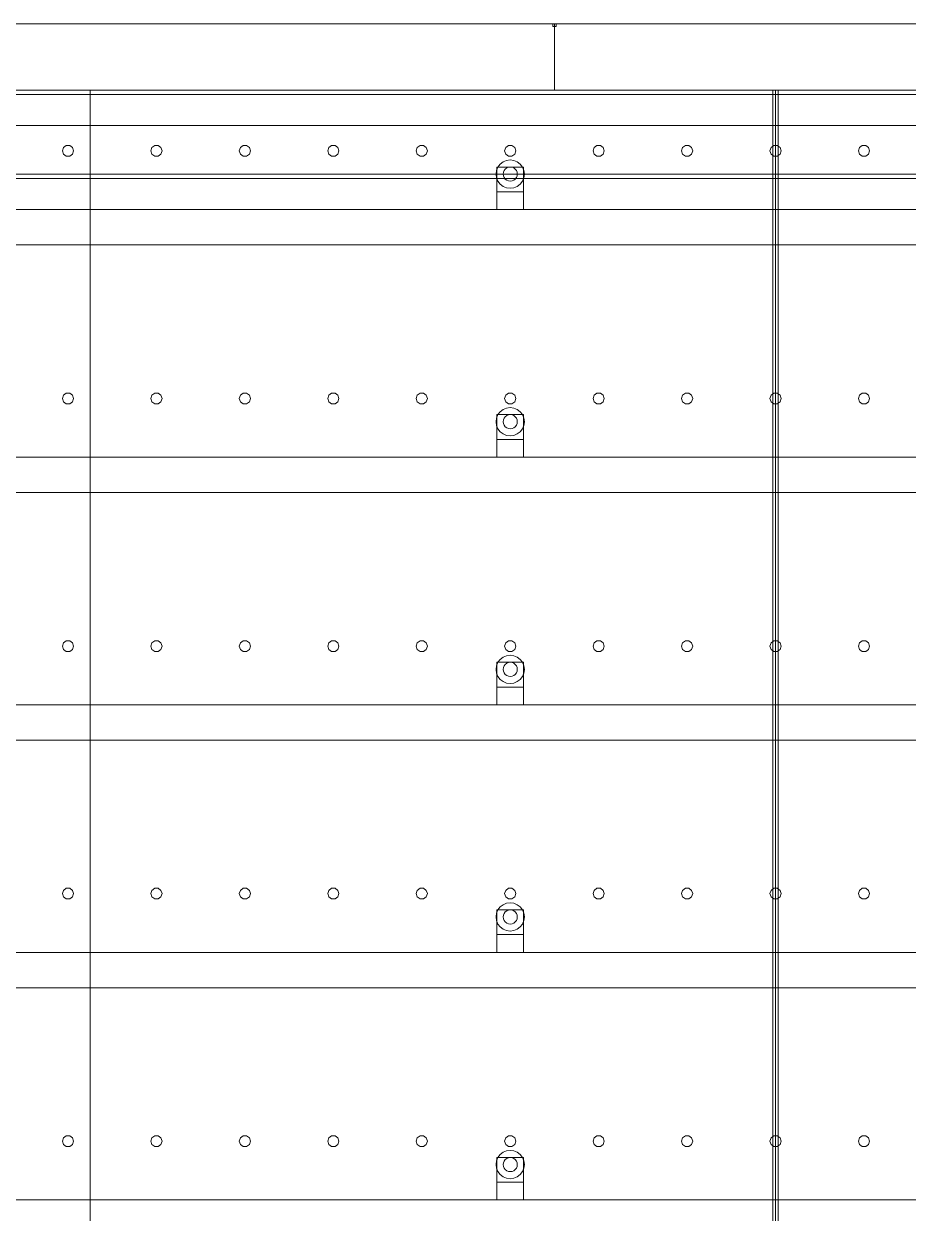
# Model space of a CAD drawing. Header units: millimetres. Extents: x -1970 to 59977, y -50268 to 6837.
# Drawn here: x 48989 to 49989, y 1655 to 3000 of the extents above; entities that cross this region are included whole.
import ezdxf

# ---------------------------------------------------------------- set-up
doc = ezdxf.new("R2010")
doc.units = ezdxf.units.MM
doc.layers.add('lateral_secador', color=7, linetype='Continuous', lineweight=0)

msp = doc.modelspace()

# ---------------------------------------------------------------- linework, layer by layer
at = {"layer": 'lateral_secador'}
for p, q in [((48589.253, 3000), (49589.253, 3000)), ((49587.253, 3000), (49591.253, 3000)), ((49587.253, 3000), (49587.253, 2997)), ((49589.253, 2925), (49589.253, 3000)), ((49589.253, 3000), (50589.253, 3000)), ((49591.253, 2997), (49591.253, 3000)), ((49587.253, 2997), (49591.253, 2997)), ((38839.253, 2925), (58839.253, 2925)), ((38839.253, 2920), (58839.253, 2920)), ((48589.253, 2925), (49589.253, 2925)), ((48839.253, 2925), (49064.253, 2925)), ((49064.253, 0), (49064.253, 2925)), ((49064.253, 2925), (49839.253, 2925)), ((49064.253, 1400), (49064.253, 2925)), ((49589.253, 2925), (50589.253, 2925)), ((49836.253, 2925), (49842.253, 2925)), ((49836.253, 2925), (49836.253, 60)), ((49839.253, 0), (49839.253, 2925)), ((49839.253, 2925), (50839.253, 2925)), ((49842.253, 60), (49842.253, 2925)), ((38839.253, 2885), (58839.253, 2885)), ((49034.116, 2860.082), (49032.903, 2856.35)), ((49032.903, 2856.35), (49034.116, 2852.618)), ((49037.291, 2862.389), (49034.116, 2860.082)), ((49034.116, 2852.618), (49037.291, 2850.311)), ((49041.215, 2862.389), (49037.291, 2862.389)), ((49044.39, 2860.082), (49041.215, 2862.389)), ((49041.215, 2850.311), (49044.39, 2852.618)), ((49045.603, 2856.35), (49044.39, 2860.082)), ((49044.39, 2852.618), (49045.603, 2856.35)), ((49134.116, 2860.082), (49132.903, 2856.35)), ((49132.903, 2856.35), (49134.116, 2852.618)), ((49137.291, 2862.389), (49134.116, 2860.082)), ((49134.116, 2852.618), (49137.291, 2850.311)), ((49141.215, 2862.389), (49137.291, 2862.389)), ((49144.39, 2860.082), (49141.215, 2862.389)), ((49141.215, 2850.311), (49144.39, 2852.618)), ((49145.603, 2856.35), (49144.39, 2860.082)), ((49144.39, 2852.618), (49145.603, 2856.35)), ((49234.116, 2860.082), (49232.903, 2856.35)), ((49232.903, 2856.35), (49234.116, 2852.618)), ((49237.291, 2862.389), (49234.116, 2860.082)), ((49234.116, 2852.618), (49237.291, 2850.311)), ((49241.215, 2862.389), (49237.291, 2862.389)), ((49244.39, 2860.082), (49241.215, 2862.389)), ((49241.215, 2850.311), (49244.39, 2852.618)), ((49245.603, 2856.35), (49244.39, 2860.082)), ((49244.39, 2852.618), (49245.603, 2856.35)), ((49334.116, 2860.082), (49332.903, 2856.35)), ((49332.903, 2856.35), (49334.116, 2852.618)), ((49337.291, 2862.389), (49334.116, 2860.082)), ((49334.116, 2852.618), (49337.291, 2850.311)), ((49341.215, 2862.389), (49337.291, 2862.389)), ((49344.39, 2860.082), (49341.215, 2862.389)), ((49341.215, 2850.311), (49344.39, 2852.618)), ((49345.603, 2856.35), (49344.39, 2860.082)), ((49344.39, 2852.618), (49345.603, 2856.35)), ((49434.116, 2860.082), (49432.903, 2856.35)), ((49432.903, 2856.35), (49434.116, 2852.618)), ((49437.291, 2862.389), (49434.116, 2860.082)), ((49434.116, 2852.618), (49437.291, 2850.311)), ((49441.215, 2862.389), (49437.291, 2862.389)), ((49444.39, 2860.082), (49441.215, 2862.389)), ((49441.215, 2850.311), (49444.39, 2852.618)), ((49445.603, 2856.35), (49444.39, 2860.082)), ((49444.39, 2852.618), (49445.603, 2856.35)), ((49534.116, 2860.082), (49532.903, 2856.35)), ((49532.903, 2856.35), (49534.116, 2852.618)), ((49537.291, 2862.389), (49534.116, 2860.082)), ((49534.116, 2852.618), (49537.291, 2850.311)), ((49541.215, 2862.389), (49537.291, 2862.389)), ((49544.39, 2860.082), (49541.215, 2862.389)), ((49541.215, 2850.311), (49544.39, 2852.618)), ((49545.603, 2856.35), (49544.39, 2860.082)), ((49544.39, 2852.618), (49545.603, 2856.35)), ((49634.116, 2860.082), (49632.903, 2856.35)), ((49632.903, 2856.35), (49634.116, 2852.618)), ((49637.291, 2862.389), (49634.116, 2860.082)), ((49634.116, 2852.618), (49637.291, 2850.311)), ((49641.215, 2862.389), (49637.291, 2862.389)), ((49644.39, 2860.082), (49641.215, 2862.389)), ((49641.215, 2850.311), (49644.39, 2852.618)), ((49645.603, 2856.35), (49644.39, 2860.082)), ((49644.39, 2852.618), (49645.603, 2856.35)), ((49734.116, 2860.082), (49732.903, 2856.35)), ((49732.903, 2856.35), (49734.116, 2852.618)), ((49737.291, 2862.389), (49734.116, 2860.082)), ((49734.116, 2852.618), (49737.291, 2850.311)), ((49741.215, 2862.389), (49737.291, 2862.389)), ((49744.39, 2860.082), (49741.215, 2862.389)), ((49741.215, 2850.311), (49744.39, 2852.618)), ((49745.603, 2856.35), (49744.39, 2860.082)), ((49744.39, 2852.618), (49745.603, 2856.35)), ((49834.116, 2860.082), (49832.903, 2856.35)), ((49832.903, 2856.35), (49834.116, 2852.618)), ((49837.291, 2862.389), (49834.116, 2860.082)), ((49834.116, 2852.618), (49837.291, 2850.311)), ((49841.215, 2862.389), (49837.291, 2862.389)), ((49844.39, 2860.082), (49841.215, 2862.389)), ((49841.215, 2850.311), (49844.39, 2852.618)), ((49845.603, 2856.35), (49844.39, 2860.082)), ((49844.39, 2852.618), (49845.603, 2856.35)), ((49934.116, 2860.082), (49932.903, 2856.35)), ((49932.903, 2856.35), (49934.116, 2852.618)), ((49937.291, 2862.389), (49934.116, 2860.082)), ((49934.116, 2852.618), (49937.291, 2850.311)), ((49941.215, 2862.389), (49937.291, 2862.389)), ((49944.39, 2860.082), (49941.215, 2862.389)), ((49941.215, 2850.311), (49944.39, 2852.618)), ((49945.603, 2856.35), (49944.39, 2860.082)), ((49944.39, 2852.618), (49945.603, 2856.35)), ((49037.291, 2850.311), (49041.215, 2850.311)), ((49137.291, 2850.311), (49141.215, 2850.311)), ((49237.291, 2850.311), (49241.215, 2850.311)), ((49337.291, 2850.311), (49341.215, 2850.311)), ((49437.291, 2850.311), (49441.215, 2850.311)), ((49525.397, 2838), (49523.798, 2834.141)), ((49524.253, 2838), (49554.253, 2838)), ((49524.253, 2838), (49524.253, 2810)), ((49527.939, 2841.314), (49525.397, 2838)), ((49531.253, 2843.856), (49527.939, 2841.314)), ((49535.112, 2845.455), (49531.253, 2843.856)), ((49539.253, 2846), (49535.112, 2845.455)), ((49539.253, 2838), (49537.182, 2837.727)), ((49537.291, 2850.311), (49541.215, 2850.311)), ((49543.394, 2845.455), (49539.253, 2846)), ((49541.324, 2837.727), (49539.253, 2838)), ((49547.253, 2843.856), (49543.394, 2845.455)), ((49550.567, 2841.314), (49547.253, 2843.856)), ((49553.109, 2838), (49550.567, 2841.314)), ((49554.708, 2834.141), (49553.109, 2838)), ((49554.253, 2810), (49554.253, 2838)), ((49637.291, 2850.311), (49641.215, 2850.311)), ((49737.291, 2850.311), (49741.215, 2850.311)), ((49837.291, 2850.311), (49841.215, 2850.311)), ((49937.291, 2850.311), (49941.215, 2850.311)), ((38839.253, 2830), (58839.253, 2830)), ((38839.253, 2825), (58839.253, 2825)), ((49523.798, 2834.141), (49523.253, 2830)), ((49523.253, 2830), (49523.798, 2825.859)), ((49523.798, 2825.859), (49525.397, 2822)), ((49531.526, 2832.071), (49531.253, 2830)), ((49531.253, 2830), (49531.526, 2827.929)), ((49532.325, 2834), (49531.526, 2832.071)), ((49531.526, 2827.929), (49532.325, 2826)), ((49533.596, 2835.657), (49532.325, 2834)), ((49532.325, 2826), (49533.596, 2824.343)), ((49535.253, 2836.928), (49533.596, 2835.657)), ((49537.182, 2837.727), (49535.253, 2836.928)), ((49543.253, 2836.928), (49541.324, 2837.727)), ((49544.91, 2835.657), (49543.253, 2836.928)), ((49546.181, 2834), (49544.91, 2835.657)), ((49544.91, 2824.343), (49546.181, 2826)), ((49546.98, 2832.071), (49546.181, 2834)), ((49546.181, 2826), (49546.98, 2827.929)), ((49547.253, 2830), (49546.98, 2832.071)), ((49546.98, 2827.929), (49547.253, 2830)), ((49553.109, 2822), (49554.708, 2825.859)), ((49555.253, 2830), (49554.708, 2834.141)), ((49554.708, 2825.859), (49555.253, 2830)), ((49525.397, 2822), (49527.939, 2818.686)), ((49527.939, 2818.686), (49531.253, 2816.144)), ((49531.253, 2816.144), (49535.112, 2814.545)), ((49533.596, 2824.343), (49535.253, 2823.072)), ((49535.112, 2814.545), (49539.253, 2814)), ((49535.253, 2823.072), (49537.182, 2822.273)), ((49537.182, 2822.273), (49539.253, 2822)), ((49539.253, 2822), (49541.324, 2822.273)), ((49539.253, 2814), (49543.394, 2814.545)), ((49541.324, 2822.273), (49543.253, 2823.072)), ((49543.253, 2823.072), (49544.91, 2824.343)), ((49543.394, 2814.545), (49547.253, 2816.144)), ((49547.253, 2816.144), (49550.567, 2818.686)), ((49550.567, 2818.686), (49553.109, 2822)), ((49524.253, 2810), (49554.253, 2810)), ((49524.253, 2810), (49524.253, 2790)), ((49554.253, 2790), (49554.253, 2810)), ((39189.253, 2790), (58489.253, 2790)), ((49524.253, 2790), (49554.253, 2790)), ((39189.253, 2750), (58489.253, 2750)), ((49034.116, 2580.082), (49032.903, 2576.35)), ((49032.903, 2576.35), (49034.116, 2572.618)), ((49037.291, 2582.389), (49034.116, 2580.082)), ((49034.116, 2572.618), (49037.291, 2570.311)), ((49041.215, 2582.389), (49037.291, 2582.389)), ((49037.291, 2570.311), (49041.215, 2570.311)), ((49044.39, 2580.082), (49041.215, 2582.389)), ((49041.215, 2570.311), (49044.39, 2572.618)), ((49045.603, 2576.35), (49044.39, 2580.082)), ((49044.39, 2572.618), (49045.603, 2576.35)), ((49134.116, 2580.082), (49132.903, 2576.35)), ((49132.903, 2576.35), (49134.116, 2572.618)), ((49137.291, 2582.389), (49134.116, 2580.082)), ((49134.116, 2572.618), (49137.291, 2570.311)), ((49141.215, 2582.389), (49137.291, 2582.389)), ((49137.291, 2570.311), (49141.215, 2570.311)), ((49144.39, 2580.082), (49141.215, 2582.389)), ((49141.215, 2570.311), (49144.39, 2572.618)), ((49145.603, 2576.35), (49144.39, 2580.082)), ((49144.39, 2572.618), (49145.603, 2576.35)), ((49234.116, 2580.082), (49232.903, 2576.35)), ((49232.903, 2576.35), (49234.116, 2572.618)), ((49237.291, 2582.389), (49234.116, 2580.082)), ((49234.116, 2572.618), (49237.291, 2570.311)), ((49241.215, 2582.389), (49237.291, 2582.389)), ((49237.291, 2570.311), (49241.215, 2570.311)), ((49244.39, 2580.082), (49241.215, 2582.389)), ((49241.215, 2570.311), (49244.39, 2572.618)), ((49245.603, 2576.35), (49244.39, 2580.082)), ((49244.39, 2572.618), (49245.603, 2576.35)), ((49334.116, 2580.082), (49332.903, 2576.35)), ((49332.903, 2576.35), (49334.116, 2572.618)), ((49337.291, 2582.389), (49334.116, 2580.082)), ((49334.116, 2572.618), (49337.291, 2570.311)), ((49341.215, 2582.389), (49337.291, 2582.389)), ((49337.291, 2570.311), (49341.215, 2570.311)), ((49344.39, 2580.082), (49341.215, 2582.389)), ((49341.215, 2570.311), (49344.39, 2572.618)), ((49345.603, 2576.35), (49344.39, 2580.082)), ((49344.39, 2572.618), (49345.603, 2576.35)), ((49434.116, 2580.082), (49432.903, 2576.35)), ((49432.903, 2576.35), (49434.116, 2572.618)), ((49437.291, 2582.389), (49434.116, 2580.082)), ((49434.116, 2572.618), (49437.291, 2570.311)), ((49441.215, 2582.389), (49437.291, 2582.389)), ((49437.291, 2570.311), (49441.215, 2570.311)), ((49444.39, 2580.082), (49441.215, 2582.389)), ((49441.215, 2570.311), (49444.39, 2572.618)), ((49445.603, 2576.35), (49444.39, 2580.082)), ((49444.39, 2572.618), (49445.603, 2576.35)), ((49534.116, 2580.082), (49532.903, 2576.35)), ((49532.903, 2576.35), (49534.116, 2572.618)), ((49537.291, 2582.389), (49534.116, 2580.082)), ((49534.116, 2572.618), (49537.291, 2570.311)), ((49541.215, 2582.389), (49537.291, 2582.389)), ((49537.291, 2570.311), (49541.215, 2570.311)), ((49544.39, 2580.082), (49541.215, 2582.389)), ((49541.215, 2570.311), (49544.39, 2572.618)), ((49545.603, 2576.35), (49544.39, 2580.082)), ((49544.39, 2572.618), (49545.603, 2576.35)), ((49634.116, 2580.082), (49632.903, 2576.35)), ((49632.903, 2576.35), (49634.116, 2572.618)), ((49637.291, 2582.389), (49634.116, 2580.082)), ((49634.116, 2572.618), (49637.291, 2570.311)), ((49641.215, 2582.389), (49637.291, 2582.389)), ((49637.291, 2570.311), (49641.215, 2570.311)), ((49644.39, 2580.082), (49641.215, 2582.389)), ((49641.215, 2570.311), (49644.39, 2572.618)), ((49645.603, 2576.35), (49644.39, 2580.082)), ((49644.39, 2572.618), (49645.603, 2576.35)), ((49734.116, 2580.082), (49732.903, 2576.35)), ((49732.903, 2576.35), (49734.116, 2572.618)), ((49737.291, 2582.389), (49734.116, 2580.082)), ((49734.116, 2572.618), (49737.291, 2570.311)), ((49741.215, 2582.389), (49737.291, 2582.389)), ((49737.291, 2570.311), (49741.215, 2570.311)), ((49744.39, 2580.082), (49741.215, 2582.389)), ((49741.215, 2570.311), (49744.39, 2572.618)), ((49745.603, 2576.35), (49744.39, 2580.082)), ((49744.39, 2572.618), (49745.603, 2576.35)), ((49834.116, 2580.082), (49832.903, 2576.35)), ((49832.903, 2576.35), (49834.116, 2572.618)), ((49837.291, 2582.389), (49834.116, 2580.082)), ((49834.116, 2572.618), (49837.291, 2570.311)), ((49841.215, 2582.389), (49837.291, 2582.389)), ((49837.291, 2570.311), (49841.215, 2570.311)), ((49844.39, 2580.082), (49841.215, 2582.389)), ((49841.215, 2570.311), (49844.39, 2572.618)), ((49845.603, 2576.35), (49844.39, 2580.082)), ((49844.39, 2572.618), (49845.603, 2576.35)), ((49934.116, 2580.082), (49932.903, 2576.35)), ((49932.903, 2576.35), (49934.116, 2572.618)), ((49937.291, 2582.389), (49934.116, 2580.082)), ((49934.116, 2572.618), (49937.291, 2570.311)), ((49941.215, 2582.389), (49937.291, 2582.389)), ((49937.291, 2570.311), (49941.215, 2570.311)), ((49944.39, 2580.082), (49941.215, 2582.389)), ((49941.215, 2570.311), (49944.39, 2572.618)), ((49945.603, 2576.35), (49944.39, 2580.082)), ((49944.39, 2572.618), (49945.603, 2576.35)), ((49525.397, 2558), (49523.798, 2554.141)), ((49524.253, 2558), (49554.253, 2558)), ((49524.253, 2558), (49524.253, 2530)), ((49527.939, 2561.314), (49525.397, 2558)), ((49531.253, 2563.856), (49527.939, 2561.314)), ((49535.112, 2565.455), (49531.253, 2563.856)), ((49533.596, 2555.657), (49532.325, 2554)), ((49535.253, 2556.928), (49533.596, 2555.657)), ((49539.253, 2566), (49535.112, 2565.455)), ((49537.182, 2557.727), (49535.253, 2556.928)), ((49539.253, 2558), (49537.182, 2557.727)), ((49543.394, 2565.455), (49539.253, 2566)), ((49541.324, 2557.727), (49539.253, 2558)), ((49543.253, 2556.928), (49541.324, 2557.727)), ((49544.91, 2555.657), (49543.253, 2556.928)), ((49547.253, 2563.856), (49543.394, 2565.455)), ((49546.181, 2554), (49544.91, 2555.657)), ((49550.567, 2561.314), (49547.253, 2563.856)), ((49553.109, 2558), (49550.567, 2561.314)), ((49554.708, 2554.141), (49553.109, 2558)), ((49554.253, 2530), (49554.253, 2558)), ((49523.798, 2554.141), (49523.253, 2550)), ((49523.253, 2550), (49523.798, 2545.859)), ((49523.798, 2545.859), (49525.397, 2542)), ((49531.526, 2552.071), (49531.253, 2550)), ((49531.253, 2550), (49531.526, 2547.929)), ((49532.325, 2554), (49531.526, 2552.071)), ((49531.526, 2547.929), (49532.325, 2546)), ((49532.325, 2546), (49533.596, 2544.343)), ((49533.596, 2544.343), (49535.253, 2543.072)), ((49535.253, 2543.072), (49537.182, 2542.273)), ((49537.182, 2542.273), (49539.253, 2542)), ((49539.253, 2542), (49541.324, 2542.273)), ((49541.324, 2542.273), (49543.253, 2543.072)), ((49543.253, 2543.072), (49544.91, 2544.343)), ((49544.91, 2544.343), (49546.181, 2546)), ((49546.98, 2552.071), (49546.181, 2554)), ((49546.181, 2546), (49546.98, 2547.929)), ((49547.253, 2550), (49546.98, 2552.071)), ((49546.98, 2547.929), (49547.253, 2550)), ((49553.109, 2542), (49554.708, 2545.859)), ((49555.253, 2550), (49554.708, 2554.141)), ((49554.708, 2545.859), (49555.253, 2550)), ((49524.253, 2530), (49554.253, 2530)), ((49524.253, 2530), (49524.253, 2510)), ((49525.397, 2542), (49527.939, 2538.686)), ((49527.939, 2538.686), (49531.253, 2536.144)), ((49531.253, 2536.144), (49535.112, 2534.545)), ((49535.112, 2534.545), (49539.253, 2534)), ((49539.253, 2534), (49543.394, 2534.545)), ((49543.394, 2534.545), (49547.253, 2536.144)), ((49547.253, 2536.144), (49550.567, 2538.686)), ((49550.567, 2538.686), (49553.109, 2542)), ((49554.253, 2510), (49554.253, 2530)), ((39189.253, 2510), (58489.253, 2510)), ((49524.253, 2510), (49554.253, 2510)), ((39189.253, 2470), (58489.253, 2470)), ((49034.116, 2300.082), (49032.903, 2296.35)), ((49037.291, 2302.389), (49034.116, 2300.082)), ((49041.215, 2302.389), (49037.291, 2302.389)), ((49044.39, 2300.082), (49041.215, 2302.389)), ((49045.603, 2296.35), (49044.39, 2300.082)), ((49134.116, 2300.082), (49132.903, 2296.35)), ((49137.291, 2302.389), (49134.116, 2300.082)), ((49141.215, 2302.389), (49137.291, 2302.389)), ((49144.39, 2300.082), (49141.215, 2302.389)), ((49145.603, 2296.35), (49144.39, 2300.082)), ((49234.116, 2300.082), (49232.903, 2296.35)), ((49237.291, 2302.389), (49234.116, 2300.082)), ((49241.215, 2302.389), (49237.291, 2302.389)), ((49244.39, 2300.082), (49241.215, 2302.389)), ((49245.603, 2296.35), (49244.39, 2300.082)), ((49334.116, 2300.082), (49332.903, 2296.35)), ((49337.291, 2302.389), (49334.116, 2300.082)), ((49341.215, 2302.389), (49337.291, 2302.389)), ((49344.39, 2300.082), (49341.215, 2302.389)), ((49345.603, 2296.35), (49344.39, 2300.082)), ((49434.116, 2300.082), (49432.903, 2296.35)), ((49437.291, 2302.389), (49434.116, 2300.082)), ((49441.215, 2302.389), (49437.291, 2302.389)), ((49444.39, 2300.082), (49441.215, 2302.389)), ((49445.603, 2296.35), (49444.39, 2300.082)), ((49534.116, 2300.082), (49532.903, 2296.35)), ((49537.291, 2302.389), (49534.116, 2300.082)), ((49541.215, 2302.389), (49537.291, 2302.389)), ((49544.39, 2300.082), (49541.215, 2302.389)), ((49545.603, 2296.35), (49544.39, 2300.082)), ((49634.116, 2300.082), (49632.903, 2296.35)), ((49637.291, 2302.389), (49634.116, 2300.082)), ((49641.215, 2302.389), (49637.291, 2302.389)), ((49644.39, 2300.082), (49641.215, 2302.389)), ((49645.603, 2296.35), (49644.39, 2300.082)), ((49734.116, 2300.082), (49732.903, 2296.35)), ((49737.291, 2302.389), (49734.116, 2300.082)), ((49741.215, 2302.389), (49737.291, 2302.389)), ((49744.39, 2300.082), (49741.215, 2302.389)), ((49745.603, 2296.35), (49744.39, 2300.082)), ((49834.116, 2300.082), (49832.903, 2296.35)), ((49837.291, 2302.389), (49834.116, 2300.082)), ((49841.215, 2302.389), (49837.291, 2302.389)), ((49844.39, 2300.082), (49841.215, 2302.389)), ((49845.603, 2296.35), (49844.39, 2300.082)), ((49934.116, 2300.082), (49932.903, 2296.35)), ((49937.291, 2302.389), (49934.116, 2300.082)), ((49941.215, 2302.389), (49937.291, 2302.389)), ((49944.39, 2300.082), (49941.215, 2302.389)), ((49945.603, 2296.35), (49944.39, 2300.082)), ((49032.903, 2296.35), (49034.116, 2292.618)), ((49034.116, 2292.618), (49037.291, 2290.311)), ((49037.291, 2290.311), (49041.215, 2290.311)), ((49041.215, 2290.311), (49044.39, 2292.618)), ((49044.39, 2292.618), (49045.603, 2296.35)), ((49132.903, 2296.35), (49134.116, 2292.618)), ((49134.116, 2292.618), (49137.291, 2290.311)), ((49137.291, 2290.311), (49141.215, 2290.311)), ((49141.215, 2290.311), (49144.39, 2292.618)), ((49144.39, 2292.618), (49145.603, 2296.35)), ((49232.903, 2296.35), (49234.116, 2292.618)), ((49234.116, 2292.618), (49237.291, 2290.311)), ((49237.291, 2290.311), (49241.215, 2290.311)), ((49241.215, 2290.311), (49244.39, 2292.618)), ((49244.39, 2292.618), (49245.603, 2296.35)), ((49332.903, 2296.35), (49334.116, 2292.618)), ((49334.116, 2292.618), (49337.291, 2290.311)), ((49337.291, 2290.311), (49341.215, 2290.311)), ((49341.215, 2290.311), (49344.39, 2292.618)), ((49344.39, 2292.618), (49345.603, 2296.35)), ((49432.903, 2296.35), (49434.116, 2292.618)), ((49434.116, 2292.618), (49437.291, 2290.311)), ((49437.291, 2290.311), (49441.215, 2290.311)), ((49441.215, 2290.311), (49444.39, 2292.618)), ((49444.39, 2292.618), (49445.603, 2296.35)), ((49532.903, 2296.35), (49534.116, 2292.618)), ((49534.116, 2292.618), (49537.291, 2290.311)), ((49537.291, 2290.311), (49541.215, 2290.311)), ((49541.215, 2290.311), (49544.39, 2292.618)), ((49544.39, 2292.618), (49545.603, 2296.35)), ((49632.903, 2296.35), (49634.116, 2292.618)), ((49634.116, 2292.618), (49637.291, 2290.311)), ((49637.291, 2290.311), (49641.215, 2290.311)), ((49641.215, 2290.311), (49644.39, 2292.618)), ((49644.39, 2292.618), (49645.603, 2296.35)), ((49732.903, 2296.35), (49734.116, 2292.618)), ((49734.116, 2292.618), (49737.291, 2290.311)), ((49737.291, 2290.311), (49741.215, 2290.311)), ((49741.215, 2290.311), (49744.39, 2292.618)), ((49744.39, 2292.618), (49745.603, 2296.35)), ((49832.903, 2296.35), (49834.116, 2292.618)), ((49834.116, 2292.618), (49837.291, 2290.311)), ((49837.291, 2290.311), (49841.215, 2290.311)), ((49841.215, 2290.311), (49844.39, 2292.618)), ((49844.39, 2292.618), (49845.603, 2296.35)), ((49932.903, 2296.35), (49934.116, 2292.618)), ((49934.116, 2292.618), (49937.291, 2290.311)), ((49937.291, 2290.311), (49941.215, 2290.311)), ((49941.215, 2290.311), (49944.39, 2292.618)), ((49944.39, 2292.618), (49945.603, 2296.35)), ((49523.798, 2274.141), (49523.253, 2270)), ((49525.397, 2278), (49523.798, 2274.141)), ((49524.253, 2278), (49554.253, 2278)), ((49524.253, 2278), (49524.253, 2250)), ((49527.939, 2281.314), (49525.397, 2278)), ((49531.253, 2283.856), (49527.939, 2281.314)), ((49535.112, 2285.455), (49531.253, 2283.856)), ((49532.325, 2274), (49531.526, 2272.071)), ((49533.596, 2275.657), (49532.325, 2274)), ((49535.253, 2276.928), (49533.596, 2275.657)), ((49539.253, 2286), (49535.112, 2285.455)), ((49537.182, 2277.727), (49535.253, 2276.928)), ((49539.253, 2278), (49537.182, 2277.727)), ((49543.394, 2285.455), (49539.253, 2286)), ((49541.324, 2277.727), (49539.253, 2278)), ((49543.253, 2276.928), (49541.324, 2277.727)), ((49544.91, 2275.657), (49543.253, 2276.928)), ((49547.253, 2283.856), (49543.394, 2285.455)), ((49546.181, 2274), (49544.91, 2275.657)), ((49546.98, 2272.071), (49546.181, 2274)), ((49550.567, 2281.314), (49547.253, 2283.856)), ((49553.109, 2278), (49550.567, 2281.314)), ((49554.708, 2274.141), (49553.109, 2278)), ((49554.253, 2250), (49554.253, 2278)), ((49555.253, 2270), (49554.708, 2274.141)), ((49523.253, 2270), (49523.798, 2265.859)), ((49523.798, 2265.859), (49525.397, 2262)), ((49525.397, 2262), (49527.939, 2258.686)), ((49531.526, 2272.071), (49531.253, 2270)), ((49531.253, 2270), (49531.526, 2267.929)), ((49531.526, 2267.929), (49532.325, 2266)), ((49532.325, 2266), (49533.596, 2264.343)), ((49533.596, 2264.343), (49535.253, 2263.072)), ((49535.253, 2263.072), (49537.182, 2262.273)), ((49537.182, 2262.273), (49539.253, 2262)), ((49539.253, 2262), (49541.324, 2262.273)), ((49541.324, 2262.273), (49543.253, 2263.072)), ((49543.253, 2263.072), (49544.91, 2264.343)), ((49544.91, 2264.343), (49546.181, 2266)), ((49546.181, 2266), (49546.98, 2267.929)), ((49547.253, 2270), (49546.98, 2272.071)), ((49546.98, 2267.929), (49547.253, 2270)), ((49550.567, 2258.686), (49553.109, 2262)), ((49553.109, 2262), (49554.708, 2265.859)), ((49554.708, 2265.859), (49555.253, 2270)), ((49524.253, 2250), (49554.253, 2250)), ((49524.253, 2250), (49524.253, 2230)), ((49527.939, 2258.686), (49531.253, 2256.144)), ((49531.253, 2256.144), (49535.112, 2254.545)), ((49535.112, 2254.545), (49539.253, 2254)), ((49539.253, 2254), (49543.394, 2254.545)), ((49543.394, 2254.545), (49547.253, 2256.144)), ((49547.253, 2256.144), (49550.567, 2258.686)), ((49554.253, 2230), (49554.253, 2250)), ((39189.253, 2230), (58489.253, 2230)), ((49524.253, 2230), (49554.253, 2230)), ((39189.253, 2190), (58489.253, 2190)), ((49034.116, 2020.082), (49032.903, 2016.35)), ((49037.291, 2022.389), (49034.116, 2020.082)), ((49041.215, 2022.389), (49037.291, 2022.389)), ((49044.39, 2020.082), (49041.215, 2022.389)), ((49045.603, 2016.35), (49044.39, 2020.082)), ((49134.116, 2020.082), (49132.903, 2016.35)), ((49137.291, 2022.389), (49134.116, 2020.082)), ((49141.215, 2022.389), (49137.291, 2022.389)), ((49144.39, 2020.082), (49141.215, 2022.389)), ((49145.603, 2016.35), (49144.39, 2020.082)), ((49234.116, 2020.082), (49232.903, 2016.35)), ((49237.291, 2022.389), (49234.116, 2020.082)), ((49241.215, 2022.389), (49237.291, 2022.389)), ((49244.39, 2020.082), (49241.215, 2022.389)), ((49245.603, 2016.35), (49244.39, 2020.082)), ((49334.116, 2020.082), (49332.903, 2016.35)), ((49337.291, 2022.389), (49334.116, 2020.082)), ((49341.215, 2022.389), (49337.291, 2022.389)), ((49344.39, 2020.082), (49341.215, 2022.389)), ((49345.603, 2016.35), (49344.39, 2020.082)), ((49434.116, 2020.082), (49432.903, 2016.35)), ((49437.291, 2022.389), (49434.116, 2020.082)), ((49441.215, 2022.389), (49437.291, 2022.389)), ((49444.39, 2020.082), (49441.215, 2022.389)), ((49445.603, 2016.35), (49444.39, 2020.082)), ((49534.116, 2020.082), (49532.903, 2016.35)), ((49537.291, 2022.389), (49534.116, 2020.082)), ((49541.215, 2022.389), (49537.291, 2022.389)), ((49544.39, 2020.082), (49541.215, 2022.389)), ((49545.603, 2016.35), (49544.39, 2020.082)), ((49634.116, 2020.082), (49632.903, 2016.35)), ((49637.291, 2022.389), (49634.116, 2020.082)), ((49641.215, 2022.389), (49637.291, 2022.389)), ((49644.39, 2020.082), (49641.215, 2022.389)), ((49645.603, 2016.35), (49644.39, 2020.082)), ((49734.116, 2020.082), (49732.903, 2016.35)), ((49737.291, 2022.389), (49734.116, 2020.082)), ((49741.215, 2022.389), (49737.291, 2022.389)), ((49744.39, 2020.082), (49741.215, 2022.389)), ((49745.603, 2016.35), (49744.39, 2020.082)), ((49834.116, 2020.082), (49832.903, 2016.35)), ((49837.291, 2022.389), (49834.116, 2020.082)), ((49841.215, 2022.389), (49837.291, 2022.389)), ((49844.39, 2020.082), (49841.215, 2022.389)), ((49845.603, 2016.35), (49844.39, 2020.082)), ((49934.116, 2020.082), (49932.903, 2016.35)), ((49937.291, 2022.389), (49934.116, 2020.082)), ((49941.215, 2022.389), (49937.291, 2022.389)), ((49944.39, 2020.082), (49941.215, 2022.389)), ((49945.603, 2016.35), (49944.39, 2020.082)), ((49032.903, 2016.35), (49034.116, 2012.618)), ((49034.116, 2012.618), (49037.291, 2010.311)), ((49037.291, 2010.311), (49041.215, 2010.311)), ((49041.215, 2010.311), (49044.39, 2012.618)), ((49044.39, 2012.618), (49045.603, 2016.35)), ((49132.903, 2016.35), (49134.116, 2012.618)), ((49134.116, 2012.618), (49137.291, 2010.311)), ((49137.291, 2010.311), (49141.215, 2010.311)), ((49141.215, 2010.311), (49144.39, 2012.618)), ((49144.39, 2012.618), (49145.603, 2016.35)), ((49232.903, 2016.35), (49234.116, 2012.618)), ((49234.116, 2012.618), (49237.291, 2010.311)), ((49237.291, 2010.311), (49241.215, 2010.311)), ((49241.215, 2010.311), (49244.39, 2012.618)), ((49244.39, 2012.618), (49245.603, 2016.35)), ((49332.903, 2016.35), (49334.116, 2012.618)), ((49334.116, 2012.618), (49337.291, 2010.311)), ((49337.291, 2010.311), (49341.215, 2010.311)), ((49341.215, 2010.311), (49344.39, 2012.618)), ((49344.39, 2012.618), (49345.603, 2016.35)), ((49432.903, 2016.35), (49434.116, 2012.618)), ((49434.116, 2012.618), (49437.291, 2010.311)), ((49437.291, 2010.311), (49441.215, 2010.311)), ((49441.215, 2010.311), (49444.39, 2012.618)), ((49444.39, 2012.618), (49445.603, 2016.35)), ((49535.112, 2005.455), (49531.253, 2003.856)), ((49532.903, 2016.35), (49534.116, 2012.618)), ((49534.116, 2012.618), (49537.291, 2010.311)), ((49539.253, 2006), (49535.112, 2005.455)), ((49537.291, 2010.311), (49541.215, 2010.311)), ((49543.394, 2005.455), (49539.253, 2006)), ((49541.215, 2010.311), (49544.39, 2012.618)), ((49547.253, 2003.856), (49543.394, 2005.455)), ((49544.39, 2012.618), (49545.603, 2016.35)), ((49632.903, 2016.35), (49634.116, 2012.618)), ((49634.116, 2012.618), (49637.291, 2010.311)), ((49637.291, 2010.311), (49641.215, 2010.311)), ((49641.215, 2010.311), (49644.39, 2012.618)), ((49644.39, 2012.618), (49645.603, 2016.35)), ((49732.903, 2016.35), (49734.116, 2012.618)), ((49734.116, 2012.618), (49737.291, 2010.311)), ((49737.291, 2010.311), (49741.215, 2010.311)), ((49741.215, 2010.311), (49744.39, 2012.618)), ((49744.39, 2012.618), (49745.603, 2016.35)), ((49832.903, 2016.35), (49834.116, 2012.618)), ((49834.116, 2012.618), (49837.291, 2010.311)), ((49837.291, 2010.311), (49841.215, 2010.311)), ((49841.215, 2010.311), (49844.39, 2012.618)), ((49844.39, 2012.618), (49845.603, 2016.35)), ((49932.903, 2016.35), (49934.116, 2012.618)), ((49934.116, 2012.618), (49937.291, 2010.311)), ((49937.291, 2010.311), (49941.215, 2010.311)), ((49941.215, 2010.311), (49944.39, 2012.618)), ((49944.39, 2012.618), (49945.603, 2016.35)), ((49523.798, 1994.141), (49523.253, 1990)), ((49525.397, 1998), (49523.798, 1994.141)), ((49524.253, 1998), (49554.253, 1998)), ((49524.253, 1998), (49524.253, 1970)), ((49527.939, 2001.314), (49525.397, 1998)), ((49531.253, 2003.856), (49527.939, 2001.314)), ((49531.526, 1992.071), (49531.253, 1990)), ((49532.325, 1994), (49531.526, 1992.071)), ((49533.596, 1995.657), (49532.325, 1994)), ((49535.253, 1996.928), (49533.596, 1995.657)), ((49537.182, 1997.727), (49535.253, 1996.928)), ((49539.253, 1998), (49537.182, 1997.727)), ((49541.324, 1997.727), (49539.253, 1998)), ((49543.253, 1996.928), (49541.324, 1997.727)), ((49544.91, 1995.657), (49543.253, 1996.928)), ((49546.181, 1994), (49544.91, 1995.657)), ((49546.98, 1992.071), (49546.181, 1994)), ((49547.253, 1990), (49546.98, 1992.071)), ((49550.567, 2001.314), (49547.253, 2003.856)), ((49553.109, 1998), (49550.567, 2001.314)), ((49554.708, 1994.141), (49553.109, 1998)), ((49554.253, 1970), (49554.253, 1998)), ((49555.253, 1990), (49554.708, 1994.141)), ((49523.253, 1990), (49523.798, 1985.859)), ((49523.798, 1985.859), (49525.397, 1982)), ((49525.397, 1982), (49527.939, 1978.686)), ((49527.939, 1978.686), (49531.253, 1976.144)), ((49531.253, 1990), (49531.526, 1987.929)), ((49531.526, 1987.929), (49532.325, 1986)), ((49532.325, 1986), (49533.596, 1984.343)), ((49533.596, 1984.343), (49535.253, 1983.072)), ((49535.253, 1983.072), (49537.182, 1982.273)), ((49537.182, 1982.273), (49539.253, 1982)), ((49539.253, 1982), (49541.324, 1982.273)), ((49541.324, 1982.273), (49543.253, 1983.072)), ((49543.253, 1983.072), (49544.91, 1984.343)), ((49544.91, 1984.343), (49546.181, 1986)), ((49546.181, 1986), (49546.98, 1987.929)), ((49546.98, 1987.929), (49547.253, 1990)), ((49547.253, 1976.144), (49550.567, 1978.686)), ((49550.567, 1978.686), (49553.109, 1982)), ((49553.109, 1982), (49554.708, 1985.859)), ((49554.708, 1985.859), (49555.253, 1990)), ((49524.253, 1970), (49554.253, 1970)), ((49524.253, 1970), (49524.253, 1950)), ((49531.253, 1976.144), (49535.112, 1974.545)), ((49535.112, 1974.545), (49539.253, 1974)), ((49539.253, 1974), (49543.394, 1974.545)), ((49543.394, 1974.545), (49547.253, 1976.144)), ((49554.253, 1950), (49554.253, 1970)), ((39189.253, 1950), (58489.253, 1950)), ((49524.253, 1950), (49554.253, 1950)), ((39189.253, 1910), (58489.253, 1910)), ((49034.116, 1740.082), (49032.903, 1736.35)), ((49032.903, 1736.35), (49034.116, 1732.618)), ((49037.291, 1742.389), (49034.116, 1740.082)), ((49041.215, 1742.389), (49037.291, 1742.389)), ((49044.39, 1740.082), (49041.215, 1742.389)), ((49045.603, 1736.35), (49044.39, 1740.082)), ((49044.39, 1732.618), (49045.603, 1736.35)), ((49134.116, 1740.082), (49132.903, 1736.35)), ((49132.903, 1736.35), (49134.116, 1732.618)), ((49137.291, 1742.389), (49134.116, 1740.082)), ((49141.215, 1742.389), (49137.291, 1742.389)), ((49144.39, 1740.082), (49141.215, 1742.389)), ((49145.603, 1736.35), (49144.39, 1740.082)), ((49144.39, 1732.618), (49145.603, 1736.35)), ((49234.116, 1740.082), (49232.903, 1736.35)), ((49232.903, 1736.35), (49234.116, 1732.618)), ((49237.291, 1742.389), (49234.116, 1740.082)), ((49241.215, 1742.389), (49237.291, 1742.389)), ((49244.39, 1740.082), (49241.215, 1742.389)), ((49245.603, 1736.35), (49244.39, 1740.082)), ((49244.39, 1732.618), (49245.603, 1736.35)), ((49334.116, 1740.082), (49332.903, 1736.35)), ((49332.903, 1736.35), (49334.116, 1732.618)), ((49337.291, 1742.389), (49334.116, 1740.082)), ((49341.215, 1742.389), (49337.291, 1742.389)), ((49344.39, 1740.082), (49341.215, 1742.389)), ((49345.603, 1736.35), (49344.39, 1740.082)), ((49344.39, 1732.618), (49345.603, 1736.35)), ((49434.116, 1740.082), (49432.903, 1736.35)), ((49432.903, 1736.35), (49434.116, 1732.618)), ((49437.291, 1742.389), (49434.116, 1740.082)), ((49441.215, 1742.389), (49437.291, 1742.389)), ((49444.39, 1740.082), (49441.215, 1742.389)), ((49445.603, 1736.35), (49444.39, 1740.082)), ((49444.39, 1732.618), (49445.603, 1736.35)), ((49534.116, 1740.082), (49532.903, 1736.35)), ((49532.903, 1736.35), (49534.116, 1732.618)), ((49537.291, 1742.389), (49534.116, 1740.082)), ((49541.215, 1742.389), (49537.291, 1742.389)), ((49544.39, 1740.082), (49541.215, 1742.389)), ((49545.603, 1736.35), (49544.39, 1740.082)), ((49544.39, 1732.618), (49545.603, 1736.35)), ((49634.116, 1740.082), (49632.903, 1736.35)), ((49632.903, 1736.35), (49634.116, 1732.618)), ((49637.291, 1742.389), (49634.116, 1740.082)), ((49641.215, 1742.389), (49637.291, 1742.389)), ((49644.39, 1740.082), (49641.215, 1742.389)), ((49645.603, 1736.35), (49644.39, 1740.082)), ((49644.39, 1732.618), (49645.603, 1736.35)), ((49734.116, 1740.082), (49732.903, 1736.35)), ((49732.903, 1736.35), (49734.116, 1732.618)), ((49737.291, 1742.389), (49734.116, 1740.082)), ((49741.215, 1742.389), (49737.291, 1742.389)), ((49744.39, 1740.082), (49741.215, 1742.389)), ((49745.603, 1736.35), (49744.39, 1740.082)), ((49744.39, 1732.618), (49745.603, 1736.35)), ((49834.116, 1740.082), (49832.903, 1736.35)), ((49832.903, 1736.35), (49834.116, 1732.618)), ((49837.291, 1742.389), (49834.116, 1740.082)), ((49841.215, 1742.389), (49837.291, 1742.389)), ((49844.39, 1740.082), (49841.215, 1742.389)), ((49845.603, 1736.35), (49844.39, 1740.082)), ((49844.39, 1732.618), (49845.603, 1736.35)), ((49934.116, 1740.082), (49932.903, 1736.35)), ((49932.903, 1736.35), (49934.116, 1732.618)), ((49937.291, 1742.389), (49934.116, 1740.082)), ((49941.215, 1742.389), (49937.291, 1742.389)), ((49944.39, 1740.082), (49941.215, 1742.389)), ((49945.603, 1736.35), (49944.39, 1740.082)), ((49944.39, 1732.618), (49945.603, 1736.35)), ((49034.116, 1732.618), (49037.291, 1730.311)), ((49037.291, 1730.311), (49041.215, 1730.311)), ((49041.215, 1730.311), (49044.39, 1732.618)), ((49134.116, 1732.618), (49137.291, 1730.311)), ((49137.291, 1730.311), (49141.215, 1730.311)), ((49141.215, 1730.311), (49144.39, 1732.618)), ((49234.116, 1732.618), (49237.291, 1730.311)), ((49237.291, 1730.311), (49241.215, 1730.311)), ((49241.215, 1730.311), (49244.39, 1732.618)), ((49334.116, 1732.618), (49337.291, 1730.311)), ((49337.291, 1730.311), (49341.215, 1730.311)), ((49341.215, 1730.311), (49344.39, 1732.618)), ((49434.116, 1732.618), (49437.291, 1730.311)), ((49437.291, 1730.311), (49441.215, 1730.311)), ((49441.215, 1730.311), (49444.39, 1732.618)), ((49531.253, 1723.856), (49527.939, 1721.314)), ((49535.112, 1725.455), (49531.253, 1723.856)), ((49534.116, 1732.618), (49537.291, 1730.311)), ((49539.253, 1726), (49535.112, 1725.455)), ((49537.291, 1730.311), (49541.215, 1730.311)), ((49543.394, 1725.455), (49539.253, 1726)), ((49541.215, 1730.311), (49544.39, 1732.618)), ((49547.253, 1723.856), (49543.394, 1725.455)), ((49550.567, 1721.314), (49547.253, 1723.856)), ((49634.116, 1732.618), (49637.291, 1730.311)), ((49637.291, 1730.311), (49641.215, 1730.311)), ((49641.215, 1730.311), (49644.39, 1732.618)), ((49734.116, 1732.618), (49737.291, 1730.311)), ((49737.291, 1730.311), (49741.215, 1730.311)), ((49741.215, 1730.311), (49744.39, 1732.618)), ((49834.116, 1732.618), (49837.291, 1730.311)), ((49837.291, 1730.311), (49841.215, 1730.311)), ((49841.215, 1730.311), (49844.39, 1732.618)), ((49934.116, 1732.618), (49937.291, 1730.311)), ((49937.291, 1730.311), (49941.215, 1730.311)), ((49941.215, 1730.311), (49944.39, 1732.618)), ((49523.798, 1714.141), (49523.253, 1710)), ((49523.253, 1710), (49523.798, 1705.859)), ((49525.397, 1718), (49523.798, 1714.141)), ((49524.253, 1718), (49554.253, 1718)), ((49524.253, 1718), (49524.253, 1690)), ((49527.939, 1721.314), (49525.397, 1718)), ((49531.526, 1712.071), (49531.253, 1710)), ((49531.253, 1710), (49531.526, 1707.929)), ((49532.325, 1714), (49531.526, 1712.071)), ((49533.596, 1715.657), (49532.325, 1714)), ((49535.253, 1716.928), (49533.596, 1715.657)), ((49537.182, 1717.727), (49535.253, 1716.928)), ((49539.253, 1718), (49537.182, 1717.727)), ((49541.324, 1717.727), (49539.253, 1718)), ((49543.253, 1716.928), (49541.324, 1717.727)), ((49544.91, 1715.657), (49543.253, 1716.928)), ((49546.181, 1714), (49544.91, 1715.657)), ((49546.98, 1712.071), (49546.181, 1714)), ((49547.253, 1710), (49546.98, 1712.071)), ((49546.98, 1707.929), (49547.253, 1710)), ((49553.109, 1718), (49550.567, 1721.314)), ((49554.708, 1714.141), (49553.109, 1718)), ((49554.253, 1690), (49554.253, 1718)), ((49555.253, 1710), (49554.708, 1714.141)), ((49554.708, 1705.859), (49555.253, 1710)), ((49523.798, 1705.859), (49525.397, 1702)), ((49525.397, 1702), (49527.939, 1698.686)), ((49527.939, 1698.686), (49531.253, 1696.144)), ((49531.253, 1696.144), (49535.112, 1694.545)), ((49531.526, 1707.929), (49532.325, 1706)), ((49532.325, 1706), (49533.596, 1704.343)), ((49533.596, 1704.343), (49535.253, 1703.072)), ((49535.253, 1703.072), (49537.182, 1702.273)), ((49537.182, 1702.273), (49539.253, 1702)), ((49539.253, 1702), (49541.324, 1702.273)), ((49541.324, 1702.273), (49543.253, 1703.072)), ((49543.253, 1703.072), (49544.91, 1704.343)), ((49543.394, 1694.545), (49547.253, 1696.144)), ((49544.91, 1704.343), (49546.181, 1706)), ((49546.181, 1706), (49546.98, 1707.929)), ((49547.253, 1696.144), (49550.567, 1698.686)), ((49550.567, 1698.686), (49553.109, 1702)), ((49553.109, 1702), (49554.708, 1705.859)), ((49524.253, 1690), (49554.253, 1690)), ((49524.253, 1690), (49524.253, 1670)), ((49535.112, 1694.545), (49539.253, 1694)), ((49539.253, 1694), (49543.394, 1694.545)), ((49554.253, 1670), (49554.253, 1690)), ((39189.253, 1670), (58489.253, 1670)), ((49524.253, 1670), (49554.253, 1670))]:
    msp.add_line(p, q, dxfattribs=at)

doc.saveas('drawing.dxf')
